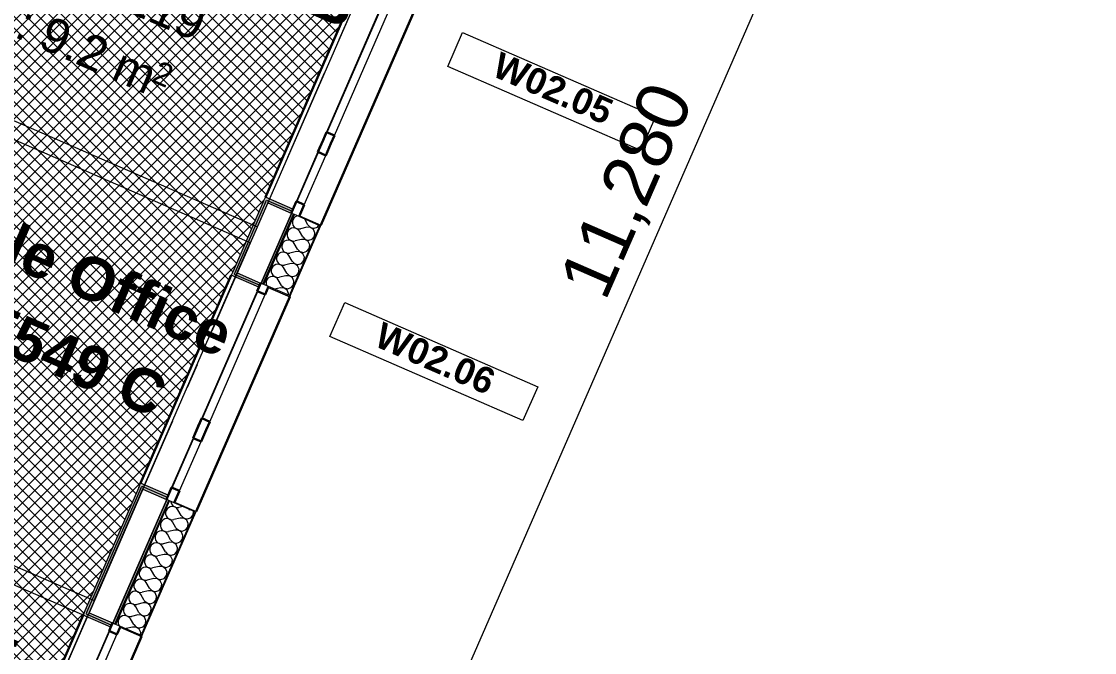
# Model space of a CAD drawing. Header units: millimetres. Extents: x -37281 to 954596, y -59787 to 956680.
# Drawn here: x 934583 to 940770, y -15288 to -11650 of the extents above; entities that cross this region are included whole.
import ezdxf
from ezdxf.enums import TextEntityAlignment as Align

# ---------------------------------------------------------------- set-up
doc = ezdxf.new("R2010")
doc.units = ezdxf.units.MM
doc.header["$MEASUREMENT"] = 0
doc.linetypes.add('Double Dashed', pattern=[1093.611073, 529.166651, -211.666656, 141.111112, -211.666656])
for name, color, linetype, lineweight, true_color in [('A-25-M_Wall_Int_Pen_No__102', 7, 'Continuous', 15, 0xcccccc), ('New_A-25-M_Wall_Ext_Pen_No__107', 7, 'Continuous', 15, 0xa6a6a6), ('New_A-25-M_Wall_Ext_Pen_No__147', 7, 'Continuous', 0, 0x606060), ('New_A-35-M_FFE-Zone_Pen_No__74', 7, 'Continuous', 20, 0x606060), ('New_A-95-M-SFS_Edge_Pen_No__252', 7, 'Continuous', 13, 0xe8e8e8), ('New_ArchiCAD Windows_Pen_No__23', 7, 'Continuous', 30, 0x2a2a2a), ('New_ArchiCAD Windows_Pen_No__43', 7, 'Continuous', 30, 0x444444)]:
    doc.layers.add(name, color=color, linetype=linetype, lineweight=lineweight, true_color=true_color)
for name, color, linetype in [('New_A-15-MG_Structural_Grid', 7, 'Continuous'), ('New_A-25-M_Wall_Ext', 7, 'Continuous'), ('New_A-35-M_FFE-Zone', 7, 'Continuous'), ('New_A-95-D_Dim_Grid.Dim', 7, 'Continuous'), ('New_ArchiCAD Windows', 7, 'Continuous')]:
    doc.layers.add(name, color=color, linetype=linetype)
for name, color, linetype, lineweight in [('New_A-15-MG_Structural_Grid_Pen_No__4', 7, 'Continuous', 20), ('New_A-25-M_Wall_Ext_Pen_No__1', 7, 'Continuous', 13), ('New_A-95-D_Dim_Grid.Dim_Pen_No__4', 7, 'Continuous', 20), ('New_A-95-P_Text_1_50_GA_Pen_No__1', 7, 'Continuous', 13), ('New_ArchiCAD Windows_Pen_No__1', 7, 'Continuous', 13), ('New_ArchiCAD Windows_Pen_No__83', 8, 'Continuous', 20), ('New_ArchiCAD Zone Stamps_Pen_No__9', 7, 'Continuous', 13)]:
    doc.layers.add(name, color=color, linetype=linetype, lineweight=lineweight)
doc.styles.add('GENERATED_STYLE_1', font='')
doc.styles.add('GENERATED_STYLE_2', font='')
doc.styles.add('GENERATED_STYLE_3', font='')
doc.styles.add('GENERATED_STYLE_4', font='')
doc.styles.get('GENERATED_STYLE_1').set_extended_font_data('Swis721 BT', bold=True)
doc.styles.get('GENERATED_STYLE_2').set_extended_font_data('Arial', bold=True)
doc.styles.get('GENERATED_STYLE_3').set_extended_font_data('Arial')
doc.styles.get('GENERATED_STYLE_4').set_extended_font_data('Swis721 BT')
doc.dimstyles.new('GENERATED_STYLE__4', dxfattribs={"dimtxt": 300, "dimasz": 95, "dimexe": 0.18, "dimexo": 0, "dimgap": 0.09, "dimtad": 1, "dimdec": 0, "dimzin": 0, "dimdsep": 46, "dimtxsty": 'GENERATED_STYLE_4', "dimblk": 'ARROWHEAD_2', "dimblk1": 'ARROWHEAD_2', "dimblk2": 'ARROWHEAD_2', "dimcen": 0.09, "dimclrd": 7, "dimclre": 7, "dimclrt": 7, "dimadec": 0, "dimazin": 0, "dimtfac": 1, "dimtdec": 4, "dimtmove": 0, "dimatfit": 3, "dimfxl": 1, "dimtolj": 1, "dimtzin": 0, "dimarcsym": 0})
pattern_1 = [(0, (864302.5, 0), (0, 173.2051), [0, -100]), (0, (864352.5, 86.6), (0, 173.2051), [0, -100])]

# ---------------------------------------------------------------- blocks, each defined once
blk = doc.blocks.new('Single Office_INB 2220_51_1', base_point=(934373.2, -13923.2))
at = {"layer": 'New_A-35-M_FFE-Zone_Pen_No__74', "linetype": 'Continuous'}
for p, q in [((932235.9, -11327.7), (931336.5, -13390.1)), ((935902.4, -12926.5), (932235.9, -11327.7)), ((935003.1, -14988.9), (935902.4, -12926.5)), ((931336.5, -13390.1), (935003.1, -14988.9))]:
    blk.add_line(p, q, dxfattribs=at)
at = {"layer": 'New_ArchiCAD Zone Stamps_Pen_No__9'}
for tag, height, style, p in [('ROOM_NAME', 250, 'GENERATED_STYLE_2', (933872, -12508.2)), ('zoneNameLine2', 250, 'GENERATED_STYLE_2', (933683.6, -12940.4)), ('ROOM_NUMBER', 200, 'GENERATED_STYLE_3', (933495.2, -13361.1)), ('measuredAreaCode', 200, 'GENERATED_STYLE_3', (933338.2, -13721.2)), ('ROOM_HOLES_PRM', 200, 'GENERATED_STYLE_3', (933645.6, -13855.2)), ('DUMMY_649', 200, 'GENERATED_STYLE_3', (933995.1, -14007.6)), ('DUMMY_650', 133.3, 'GENERATED_STYLE_3', (934274.4, -14114.2))]:
    blk.add_attdef(tag, text='', height=height, rotation=336.44041, dxfattribs=dict(at, style=style)).set_placement(p, align=Align.TOP_LEFT)
blk = doc.blocks.new('Single Office_INB 2221_54_1', base_point=(933484, -15962.4))
at = {"layer": 'New_A-35-M_FFE-Zone_Pen_No__74', "linetype": 'Continuous'}
for p, q in [((931295.8, -13483.6), (930396.4, -15546.1)), ((934962.3, -15082.4), (931295.8, -13483.6)), ((934063, -17144.9), (934962.3, -15082.4)), ((930396.4, -15546.1), (934063, -17144.9))]:
    blk.add_line(p, q, dxfattribs=at)
at = {"layer": 'New_ArchiCAD Zone Stamps_Pen_No__9'}
for tag, height, style, p in [('ROOM_NAME', 250, 'GENERATED_STYLE_2', (932982.9, -14547.4)), ('zoneNameLine2', 250, 'GENERATED_STYLE_2', (932794.4, -14979.6)), ('ROOM_NUMBER', 200, 'GENERATED_STYLE_3', (932606, -15400.3)), ('measuredAreaCode', 200, 'GENERATED_STYLE_3', (932449, -15760.4)), ('ROOM_HOLES_PRM', 200, 'GENERATED_STYLE_3', (932756.4, -15894.4)), ('DUMMY_649', 200, 'GENERATED_STYLE_3', (933105.9, -16046.8)), ('DUMMY_650', 133.3, 'GENERATED_STYLE_3', (933385.2, -16153.4))]:
    blk.add_attdef(tag, text='', height=height, rotation=336.44041, dxfattribs=dict(at, style=style)).set_placement(p, align=Align.TOP_LEFT)
blk = doc.blocks.new('PA to HOS_INB 2219_55_1', base_point=(935382.1, -11638.3))
at = {"layer": 'New_A-35-M_FFE-Zone_Pen_No__74', "linetype": 'Continuous'}
for p, q in [((934531.4, -9253.7), (934011, -10447.2)), ((937029, -10342.8), (934531.4, -9253.7)), ((932842.1, -9937.5), (932276.6, -11234.2)), ((934011, -10447.2), (932842.1, -9937.5)), ((935943.2, -12833), (937029, -10342.8)), ((932276.6, -11234.2), (935943.2, -12833))]:
    blk.add_line(p, q, dxfattribs=at)
at = {"layer": 'New_ArchiCAD Zone Stamps_Pen_No__9'}
for tag, height, style, p in [('ROOM_NAME', 250, 'GENERATED_STYLE_2', (934976.8, -10265.1)), ('zoneNameLine2', 250, 'GENERATED_STYLE_2', (934788.4, -10697.2)), ('ROOM_NUMBER', 200, 'GENERATED_STYLE_3', (934599.9, -11117.9)), ('measuredAreaCode', 200, 'GENERATED_STYLE_3', (934442.9, -11478)), ('DUMMY_649', 200, 'GENERATED_STYLE_3', (934750.3, -11612.1)), ('DUMMY_650', 200, 'GENERATED_STYLE_3', (935099.8, -11764.5)), ('DUMMY_651', 133.3, 'GENERATED_STYLE_3', (935379.1, -11871))]:
    blk.add_attdef(tag, text='', height=height, rotation=336.44041, dxfattribs=dict(at, style=style)).set_placement(p, align=Align.TOP_LEFT)
blk = doc.blocks.new('*X741', base_point=(864302.5, 0))
at = {"layer": 'New_A-25-M_Wall_Ext_Pen_No__107', "linetype": 'Continuous'}
for p, q in [((935417.3, -14468.9), (935414.5, -14479)), ((935422.8, -14460), (935417.3, -14468.9)), ((935430.5, -14452.8), (935422.8, -14460)), ((935439.9, -14448.1), (935430.5, -14452.8)), ((935450.2, -14446.1), (935439.9, -14448.1)), ((935444.9, -14416.5), (935445, -14419.7)), ((935445, -14419.7), (935447.9, -14429.8)), ((935447.9, -14429.8), (935453.4, -14438.7)), ((935460.7, -14447), (935450.2, -14446.1)), ((935453.4, -14438.7), (935461.2, -14445.8)), ((935470.5, -14450.7), (935460.7, -14447)), ((935461.2, -14445.8), (935470.6, -14450.5)), ((935478.9, -14457), (935470.5, -14450.7)), ((935470.6, -14450.5), (935481, -14452.4)), ((935485.3, -14465.3), (935478.9, -14457)), ((935481, -14452.4), (935491.4, -14451.4)), ((935504.1, -14498.5), (935485.3, -14465.3)), ((935513.2, -14446.2), (935491.4, -14451.4)), ((935572.2, -14494.9), (935575, -14474.3)), ((935575, -14474.3), (935574.4, -14472.9)), ((935386.8, -14538.8), (935384, -14548.9)), ((935392.3, -14529.8), (935386.8, -14538.8)), ((935400.1, -14522.7), (935392.3, -14529.8)), ((935409.4, -14517.9), (935400.1, -14522.7)), ((935419.8, -14515.9), (935409.4, -14517.9)), ((935414.5, -14479), (935414.5, -14489.6)), ((935414.5, -14489.6), (935417.4, -14499.7)), ((935417.4, -14499.7), (935423, -14508.6)), ((935430.2, -14516.8), (935419.8, -14515.9)), ((935423, -14508.6), (935430.8, -14515.6)), ((935440.1, -14520.6), (935430.2, -14516.8)), ((935430.8, -14515.6), (935440.2, -14520.3)), ((935448.5, -14526.8), (935440.1, -14520.6)), ((935440.2, -14520.3), (935450.5, -14522.2)), ((935454.9, -14535.2), (935448.5, -14526.8)), ((935450.5, -14522.2), (935461, -14521.2)), ((935473.7, -14568.3), (935454.9, -14535.2)), ((935498.1, -14512.4), (935461, -14521.2)), ((935518.9, -14513.4), (935498.1, -14512.4)), ((935504.1, -14498.5), (935519, -14513.1)), ((935536.1, -14525.1), (935518.9, -14513.4)), ((935519, -14513.1), (935539.3, -14517.7)), ((935544.5, -14544.1), (935536.1, -14525.1)), ((935539.3, -14517.7), (935559, -14511)), ((935559, -14511), (935572.2, -14494.9)), ((935361.9, -14599.6), (935356.4, -14608.6)), ((935369.6, -14592.5), (935361.9, -14599.6)), ((935379, -14587.8), (935369.6, -14592.5)), ((935389.3, -14585.8), (935379, -14587.8)), ((935384, -14548.9), (935384.1, -14559.4)), ((935384.1, -14559.4), (935387, -14569.5)), ((935387, -14569.5), (935392.5, -14578.4)), ((935399.8, -14586.7), (935389.3, -14585.8)), ((935392.5, -14578.4), (935400.3, -14585.5)), ((935409.6, -14590.4), (935399.8, -14586.7)), ((935400.3, -14585.5), (935409.7, -14590.1)), ((935418, -14596.7), (935409.6, -14590.4)), ((935409.7, -14590.1), (935420.1, -14592)), ((935424.4, -14605), (935418, -14596.7)), ((935420.1, -14592), (935430.5, -14591.1)), ((935467.6, -14582.3), (935430.5, -14591.1)), ((935488.4, -14583.2), (935467.6, -14582.3)), ((935473.7, -14568.3), (935488.5, -14582.9)), ((935505.6, -14594.9), (935488.4, -14583.2)), ((935488.5, -14582.9), (935508.8, -14587.6)), ((935514.1, -14614), (935505.6, -14594.9)), ((935508.8, -14587.6), (935528.5, -14580.8)), ((935528.5, -14580.8), (935541.7, -14564.7)), ((935541.7, -14564.7), (935544.5, -14544.1)), ((935339.2, -14662.4), (935331.4, -14669.5)), ((935348.5, -14657.6), (935339.2, -14662.4)), ((935358.9, -14655.6), (935348.5, -14657.6)), ((935356.4, -14608.6), (935353.6, -14618.7)), ((935353.6, -14618.7), (935353.6, -14629.2)), ((935353.6, -14629.2), (935356.5, -14639.3)), ((935356.5, -14639.3), (935362.1, -14648.2)), ((935369.3, -14656.5), (935358.9, -14655.6)), ((935362.1, -14648.2), (935369.9, -14655.3)), ((935379.2, -14660.3), (935369.3, -14656.5)), ((935369.9, -14655.3), (935379.3, -14660)), ((935387.6, -14666.5), (935379.2, -14660.3)), ((935379.3, -14660), (935389.6, -14661.9)), ((935389.6, -14661.9), (935400.1, -14660.9)), ((935437.2, -14652.1), (935400.1, -14660.9)), ((935443.2, -14638.2), (935424.4, -14605)), ((935458, -14653.1), (935437.2, -14652.1)), ((935443.2, -14638.2), (935458.1, -14652.8)), ((935475.2, -14664.8), (935458, -14653.1)), ((935458.1, -14652.8), (935478.4, -14657.4)), ((935478.4, -14657.4), (935498.1, -14650.7)), ((935498.1, -14650.7), (935511.3, -14634.6)), ((935511.3, -14634.6), (935514.1, -14614)), ((935325.9, -14678.4), (935323.1, -14688.6)), ((935323.1, -14688.6), (935323.1, -14699.1)), ((935323.1, -14699.1), (935326.1, -14709.2)), ((935331.4, -14669.5), (935325.9, -14678.4)), ((935326.1, -14709.2), (935331.6, -14718.1)), ((935331.6, -14718.1), (935339.4, -14725.1)), ((935406.7, -14722), (935369.6, -14730.7)), ((935394, -14674.9), (935387.6, -14666.5)), ((935412.8, -14708), (935394, -14674.9)), ((935427.5, -14722.9), (935406.7, -14722)), ((935412.8, -14708), (935427.6, -14722.6)), ((935444.7, -14734.6), (935427.5, -14722.9)), ((935427.6, -14722.6), (935447.9, -14727.2)), ((935447.9, -14727.2), (935467.6, -14720.5)), ((935467.6, -14720.5), (935480.8, -14704.4)), ((935483.6, -14683.8), (935475.2, -14664.8)), ((935480.8, -14704.4), (935483.6, -14683.8)), ((935295.5, -14748.3), (935292.6, -14758.4)), ((935292.6, -14758.4), (935292.7, -14768.9)), ((935292.7, -14768.9), (935295.6, -14779)), ((935301, -14739.3), (935295.5, -14748.3)), ((935295.6, -14779), (935301.2, -14787.9)), ((935308.7, -14732.2), (935301, -14739.3)), ((935318.1, -14727.5), (935308.7, -14732.2)), ((935328.4, -14725.5), (935318.1, -14727.5)), ((935338.9, -14726.4), (935328.4, -14725.5)), ((935348.7, -14730.1), (935338.9, -14726.4)), ((935339.4, -14725.1), (935348.8, -14729.8)), ((935357.1, -14736.4), (935348.7, -14730.1)), ((935348.8, -14729.8), (935359.2, -14731.7)), ((935363.5, -14744.7), (935357.1, -14736.4)), ((935359.2, -14731.7), (935369.6, -14730.7)), ((935382.3, -14777.8), (935363.5, -14744.7)), ((935382.3, -14777.8), (935397.2, -14792.4)), ((935437.2, -14790.3), (935450.4, -14774.3)), ((935453.2, -14753.6), (935444.7, -14734.6)), ((935450.4, -14774.3), (935453.2, -14753.6)), ((935265, -14818.1), (935262.2, -14828.2)), ((935262.2, -14828.2), (935262.2, -14838.7)), ((935262.2, -14838.7), (935265.2, -14848.8)), ((935270.5, -14809.2), (935265, -14818.1)), ((935265.2, -14848.8), (935270.7, -14857.8)), ((935278.2, -14802), (935270.5, -14809.2)), ((935287.6, -14797.3), (935278.2, -14802)), ((935297.9, -14795.3), (935287.6, -14797.3)), ((935308.4, -14796.2), (935297.9, -14795.3)), ((935301.2, -14787.9), (935309, -14795)), ((935318.2, -14799.9), (935308.4, -14796.2)), ((935309, -14795), (935318.4, -14799.7)), ((935326.7, -14806.2), (935318.2, -14799.9)), ((935318.4, -14799.7), (935328.7, -14801.6)), ((935333.1, -14814.5), (935326.7, -14806.2)), ((935328.7, -14801.6), (935339.2, -14800.6)), ((935351.9, -14847.7), (935333.1, -14814.5)), ((935376.2, -14791.8), (935339.2, -14800.6)), ((935351.9, -14847.7), (935366.7, -14862.3)), ((935397, -14792.7), (935376.2, -14791.8)), ((935414.2, -14804.5), (935397, -14792.7)), ((935397.2, -14792.4), (935417.5, -14797.1)), ((935406.7, -14860.2), (935419.9, -14844.1)), ((935422.7, -14823.5), (935414.2, -14804.5)), ((935417.5, -14797.1), (935437.2, -14790.3)), ((935419.9, -14844.1), (935422.7, -14823.5)), ((935234.6, -14888), (935231.7, -14898.1)), ((935231.7, -14898.1), (935231.8, -14908.6)), ((935231.8, -14908.6), (935234.7, -14918.7)), ((935240.1, -14879), (935234.6, -14888)), ((935247.8, -14871.9), (935240.1, -14879)), ((935257.2, -14867.1), (935247.8, -14871.9)), ((935267.5, -14865.1), (935257.2, -14867.1)), ((935278, -14866), (935267.5, -14865.1)), ((935270.7, -14857.8), (935278.5, -14864.8)), ((935287.8, -14869.8), (935278, -14866)), ((935278.5, -14864.8), (935287.9, -14869.5)), ((935296.2, -14876), (935287.8, -14869.8)), ((935287.9, -14869.5), (935298.3, -14871.4)), ((935302.6, -14884.4), (935296.2, -14876)), ((935298.3, -14871.4), (935308.7, -14870.4)), ((935321.4, -14917.5), (935302.6, -14884.4)), ((935345.8, -14861.6), (935308.7, -14870.4)), ((935366.6, -14862.6), (935345.8, -14861.6)), ((935383.8, -14874.3), (935366.6, -14862.6)), ((935366.7, -14862.3), (935387, -14866.9)), ((935392.3, -14893.3), (935383.8, -14874.3)), ((935387, -14866.9), (935406.7, -14860.2)), ((935389.5, -14913.9), (935392.3, -14893.3)), ((935204.1, -14957.8), (935201.3, -14967.9)), ((935201.3, -14967.9), (935201.3, -14978.4)), ((935209.6, -14948.8), (935204.1, -14957.8)), ((935217.3, -14941.7), (935209.6, -14948.8)), ((935226.7, -14937), (935217.3, -14941.7)), ((935237, -14935), (935226.7, -14937)), ((935234.7, -14918.7), (935240.3, -14927.6)), ((935247.5, -14935.9), (935237, -14935)), ((935240.3, -14927.6), (935248, -14934.7)), ((935257.3, -14939.6), (935247.5, -14935.9)), ((935248, -14934.7), (935257.5, -14939.3)), ((935265.8, -14945.9), (935257.3, -14939.6)), ((935257.5, -14939.3), (935267.8, -14941.2)), ((935272.2, -14954.2), (935265.8, -14945.9)), ((935267.8, -14941.2), (935278.3, -14940.3)), ((935291, -14987.4), (935272.2, -14954.2)), ((935315.3, -14931.5), (935278.3, -14940.3)), ((935336.1, -14932.4), (935315.3, -14931.5)), ((935321.4, -14917.5), (935336.3, -14932.1)), ((935353.3, -14944.1), (935336.1, -14932.4)), ((935336.3, -14932.1), (935356.6, -14936.8)), ((935361.8, -14963.2), (935353.3, -14944.1)), ((935356.6, -14936.8), (935376.3, -14930)), ((935359, -14983.8), (935361.8, -14963.2)), ((935376.3, -14930), (935389.5, -14913.9)), ((935173.7, -15027.6), (935170.8, -15037.8)), ((935179.2, -15018.7), (935173.7, -15027.6)), ((935186.9, -15011.6), (935179.2, -15018.7)), ((935196.3, -15006.8), (935186.9, -15011.6)), ((935206.6, -15004.8), (935196.3, -15006.8)), ((935201.3, -14978.4), (935204.2, -14988.5)), ((935204.2, -14988.5), (935209.8, -14997.4)), ((935217.1, -15005.7), (935206.6, -15004.8)), ((935209.8, -14997.4), (935217.6, -15004.5)), ((935226.9, -15009.5), (935217.1, -15005.7)), ((935217.6, -15004.5), (935227, -15009.2)), ((935235.3, -15015.7), (935226.9, -15009.5)), ((935227, -15009.2), (935237.3, -15011.1)), ((935241.7, -15024.1), (935235.3, -15015.7)), ((935237.3, -15011.1), (935247.8, -15010.1)), ((935260.5, -15057.2), (935241.7, -15024.1)), ((935284.9, -15001.3), (935247.8, -15010.1)), ((935305.7, -15002.3), (935284.9, -15001.3)), ((935291, -14987.4), (935305.8, -15002)), ((935322.9, -15014), (935305.7, -15002.3)), ((935305.8, -15002), (935326.1, -15006.6)), ((935331.4, -15033), (935322.9, -15014)), ((935326.1, -15006.6), (935345.8, -14999.9)), ((935328.6, -15053.6), (935331.4, -15033)), ((935345.8, -14999.9), (935359, -14983.8)), ((935148.7, -15088.5), (935143.2, -15097.5)), ((935156.4, -15081.4), (935148.7, -15088.5)), ((935165.8, -15076.7), (935156.4, -15081.4)), ((935176.1, -15074.7), (935165.8, -15076.7)), ((935170.8, -15037.8), (935170.9, -15048.3)), ((935170.9, -15048.3), (935173.8, -15058.4)), ((935173.8, -15058.4), (935179.4, -15067.3)), ((935186.6, -15075.6), (935176.1, -15074.7)), ((935179.4, -15067.3), (935187.1, -15074.3)), ((935196.4, -15079.3), (935186.6, -15075.6)), ((935187.1, -15074.3), (935196.6, -15079)), ((935204.9, -15085.6), (935196.4, -15079.3)), ((935196.6, -15079), (935206.9, -15080.9)), ((935211.3, -15093.9), (935204.9, -15085.6)), ((935206.9, -15080.9), (935217.4, -15079.9)), ((935230.1, -15127), (935211.3, -15093.9)), ((935254.4, -15071.2), (935217.4, -15079.9)), ((935275.2, -15072.1), (935254.4, -15071.2)), ((935260.5, -15057.2), (935275.4, -15071.8)), ((935292.4, -15083.8), (935275.2, -15072.1)), ((935275.4, -15071.8), (935295.7, -15076.4)), ((935300.9, -15102.8), (935292.4, -15083.8)), ((935295.7, -15076.4), (935315.4, -15069.7)), ((935315.4, -15069.7), (935328.6, -15053.6)), ((935143.2, -15097.5), (935140.4, -15107.6)), ((935140.4, -15107.6), (935140.4, -15118.1)), ((935140.4, -15118.1), (935143.3, -15128.2)), ((935143.3, -15128.2), (935147.6, -15135)), ((935182.4, -15150.2), (935186.9, -15149.8)), ((935224, -15141), (935186.9, -15149.8)), ((935244.8, -15141.9), (935224, -15141)), ((935230.1, -15127), (935244.9, -15141.6)), ((935262, -15153.7), (935244.8, -15141.9)), ((935244.9, -15141.6), (935265.2, -15146.3)), ((935270.5, -15172.7), (935262, -15153.7)), ((935265.2, -15146.3), (935284.9, -15139.5)), ((935284.9, -15139.5), (935298.1, -15123.5)), ((935298.1, -15123.5), (935300.9, -15102.8)), ((935268.4, -15187.7), (935270.5, -15172.7))]:
    blk.add_line(p, q, dxfattribs=at)
blk = doc.blocks.new('*X742', base_point=(864302.5, 0))
at = {"layer": 'New_A-25-M_Wall_Ext_Pen_No__107', "linetype": 'Continuous'}
for p, q in [((936148.2, -12792.8), (936145.3, -12802.9)), ((936145.3, -12802.9), (936145.4, -12813.4)), ((936153.7, -12783.8), (936148.2, -12792.8)), ((936161.4, -12776.7), (936153.7, -12783.8)), ((936170.8, -12771.9), (936161.4, -12776.7)), ((936175, -12771.1), (936170.8, -12771.9)), ((936216.2, -12789.2), (936216.1, -12789.1)), ((936235, -12822.3), (936216.2, -12789.2)), ((936117.7, -12862.6), (936114.9, -12872.7)), ((936123.2, -12853.6), (936117.7, -12862.6)), ((936130.9, -12846.5), (936123.2, -12853.6)), ((936140.3, -12841.8), (936130.9, -12846.5)), ((936150.6, -12839.8), (936140.3, -12841.8)), ((936145.4, -12813.4), (936148.3, -12823.5)), ((936148.3, -12823.5), (936153.9, -12832.4)), ((936161.1, -12840.7), (936150.6, -12839.8)), ((936153.9, -12832.4), (936161.7, -12839.5)), ((936170.9, -12844.4), (936161.1, -12840.7)), ((936161.7, -12839.5), (936171.1, -12844.1)), ((936179.4, -12850.7), (936170.9, -12844.4)), ((936171.1, -12844.1), (936181.4, -12846.1)), ((936185.8, -12859), (936179.4, -12850.7)), ((936181.4, -12846.1), (936191.9, -12845.1)), ((936204.6, -12892.2), (936185.8, -12859)), ((936228.9, -12836.3), (936191.9, -12845.1)), ((936249.7, -12837.2), (936228.9, -12836.3)), ((936235, -12822.3), (936249.9, -12836.9)), ((936266.9, -12848.9), (936249.7, -12837.2)), ((936249.9, -12836.9), (936270.2, -12841.6)), ((936275.4, -12868), (936266.9, -12848.9)), ((936270.2, -12841.6), (936289.9, -12834.8)), ((936272.6, -12888.6), (936275.4, -12868)), ((936289.9, -12834.8), (936298.1, -12824.8)), ((936092.8, -12923.5), (936087.3, -12932.4)), ((936100.5, -12916.4), (936092.8, -12923.5)), ((936109.9, -12911.6), (936100.5, -12916.4)), ((936120.2, -12909.6), (936109.9, -12911.6)), ((936114.9, -12872.7), (936114.9, -12883.2)), ((936114.9, -12883.2), (936117.8, -12893.3)), ((936117.8, -12893.3), (936123.4, -12902.3)), ((936130.7, -12910.5), (936120.2, -12909.6)), ((936123.4, -12902.3), (936131.2, -12909.3)), ((936140.5, -12914.3), (936130.7, -12910.5)), ((936131.2, -12909.3), (936140.6, -12914)), ((936148.9, -12920.5), (936140.5, -12914.3)), ((936140.6, -12914), (936151, -12915.9)), ((936155.3, -12928.9), (936148.9, -12920.5)), ((936151, -12915.9), (936161.4, -12914.9)), ((936174.1, -12962), (936155.3, -12928.9)), ((936198.5, -12906.1), (936161.4, -12914.9)), ((936219.3, -12907.1), (936198.5, -12906.1)), ((936204.6, -12892.2), (936219.4, -12906.8)), ((936236.5, -12918.8), (936219.3, -12907.1)), ((936219.4, -12906.8), (936239.7, -12911.4)), ((936245, -12937.8), (936236.5, -12918.8)), ((936239.7, -12911.4), (936259.4, -12904.7)), ((936259.4, -12904.7), (936272.6, -12888.6)), ((936070, -12986.2), (936062.3, -12993.3)), ((936079.4, -12981.5), (936070, -12986.2)), ((936089.7, -12979.5), (936079.4, -12981.5)), ((936087.3, -12932.4), (936084.4, -12942.6)), ((936084.4, -12942.6), (936084.5, -12953.1)), ((936084.5, -12953.1), (936087.4, -12963.2)), ((936087.4, -12963.2), (936093, -12972.1)), ((936100.2, -12980.4), (936089.7, -12979.5)), ((936093, -12972.1), (936100.7, -12979.2)), ((936110, -12984.1), (936100.2, -12980.4)), ((936100.7, -12979.2), (936110.2, -12983.8)), ((936118.5, -12990.4), (936110, -12984.1)), ((936110.2, -12983.8), (936120.5, -12985.7)), ((936124.9, -12998.7), (936118.5, -12990.4)), ((936120.5, -12985.7), (936131, -12984.7)), ((936168, -12976), (936131, -12984.7)), ((936188.8, -12976.9), (936168, -12976)), ((936174.1, -12962), (936189, -12976.6)), ((936206, -12988.6), (936188.8, -12976.9)), ((936189, -12976.6), (936209.3, -12981.3)), ((936214.5, -13007.6), (936206, -12988.6)), ((936209.3, -12981.3), (936229, -12974.5)), ((936229, -12974.5), (936242.2, -12958.4)), ((936242.2, -12958.4), (936245, -12937.8)), ((936049, -13051.3), (936039.6, -13056)), ((936059.3, -13049.3), (936049, -13051.3)), ((936056.8, -13002.3), (936054, -13012.4)), ((936054, -13012.4), (936054, -13022.9)), ((936054, -13022.9), (936056.9, -13033)), ((936062.3, -12993.3), (936056.8, -13002.3)), ((936056.9, -13033), (936062.5, -13041.9)), ((936069.8, -13050.2), (936059.3, -13049.3)), ((936062.5, -13041.9), (936070.3, -13049)), ((936079.6, -13053.9), (936069.8, -13050.2)), ((936070.3, -13049), (936079.7, -13053.7)), ((936088, -13060.2), (936079.6, -13053.9)), ((936079.7, -13053.7), (936090, -13055.6)), ((936090, -13055.6), (936100.5, -13054.6)), ((936137.6, -13045.8), (936100.5, -13054.6)), ((936143.7, -13031.8), (936124.9, -12998.7)), ((936158.4, -13046.7), (936137.6, -13045.8)), ((936143.7, -13031.8), (936158.5, -13046.5)), ((936175.6, -13058.5), (936158.4, -13046.7)), ((936158.5, -13046.5), (936178.8, -13051.1)), ((936178.8, -13051.1), (936198.5, -13044.4)), ((936198.5, -13044.4), (936211.7, -13028.3)), ((936211.7, -13028.3), (936214.5, -13007.6)), ((936026.4, -13072.1), (936023.5, -13082.2)), ((936023.5, -13082.2), (936023.6, -13092.8)), ((936023.6, -13092.8), (936026.5, -13102.9)), ((936031.9, -13063.2), (936026.4, -13072.1)), ((936026.5, -13102.9), (936032, -13111.8)), ((936039.6, -13056), (936031.9, -13063.2)), ((936032, -13111.8), (936039.8, -13118.8)), ((936107.1, -13115.7), (936070.1, -13124.4)), ((936094.4, -13068.6), (936088, -13060.2)), ((936113.2, -13101.7), (936094.4, -13068.6)), ((936127.9, -13116.6), (936107.1, -13115.7)), ((936113.2, -13101.7), (936128.1, -13116.3)), ((936128.1, -13116.3), (936148.3, -13120.9)), ((936148.3, -13120.9), (936168.1, -13114.2)), ((936168.1, -13114.2), (936181.3, -13098.1)), ((936184.1, -13077.5), (936175.6, -13058.5)), ((936181.3, -13098.1), (936184.1, -13077.5)), ((935995.9, -13142), (935993.1, -13152.1)), ((935993.1, -13152.1), (935993.1, -13162.6)), ((935993.1, -13162.6), (935996, -13172.7)), ((936001.4, -13133), (935995.9, -13142)), ((935996, -13172.7), (935996.4, -13173.3)), ((936009.1, -13125.9), (936001.4, -13133)), ((936018.5, -13121.1), (936009.1, -13125.9)), ((936028.8, -13119.2), (936018.5, -13121.1)), ((936039.3, -13120.1), (936028.8, -13119.2)), ((936049.1, -13123.8), (936039.3, -13120.1)), ((936039.8, -13118.8), (936049.3, -13123.5)), ((936057.6, -13130.1), (936049.1, -13123.8)), ((936049.3, -13123.5), (936059.6, -13125.4)), ((936064, -13138.4), (936057.6, -13130.1)), ((936059.6, -13125.4), (936070.1, -13124.4)), ((936082.8, -13171.5), (936064, -13138.4)), ((936082.8, -13171.5), (936097.6, -13186.1)), ((936145.1, -13128.3), (936127.9, -13116.6)), ((936137.6, -13184), (936150.8, -13168)), ((936153.6, -13147.3), (936145.1, -13128.3)), ((936150.8, -13168), (936153.6, -13147.3)), ((936076.7, -13185.5), (936042.8, -13193.5)), ((936097.5, -13186.4), (936076.7, -13185.5)), ((936114.7, -13198.1), (936097.5, -13186.4)), ((936097.6, -13186.1), (936117.9, -13190.8)), ((936123.2, -13217.2), (936114.7, -13198.1)), ((936117.9, -13190.8), (936137.6, -13184)), ((936121.7, -13227.9), (936123.2, -13217.2))]:
    blk.add_line(p, q, dxfattribs=at)
blk = doc.blocks.new('Double Window 19_2')
at = {"layer": 'New_ArchiCAD Windows_Pen_No__1', "linetype": 'Continuous'}
for p, q in [((-680, 0), (-680, -29.5)), ((680, 0), (680, -29.5)), ((-680, -29.5), (-680, -35.5)), ((-680, -35.5), (-680, -47.5)), ((-680, -47.5), (-680, -50)), ((680, -29.5), (680, -35.5)), ((680, -35.5), (680, -47.5)), ((680, -47.5), (680, -50))]:
    blk.add_line(p, q, dxfattribs=at)
at = {"layer": 'New_ArchiCAD Windows_Pen_No__23', "linetype": 'Continuous'}
for p, q in [((-675.5, 135), (675.5, 135)), ((-654, -223.5), (654, -223.5))]:
    blk.add_line(p, q, dxfattribs=at)
at = {"layer": 'New_ArchiCAD Windows_Pen_No__43', "linetype": 'Continuous'}
for p, q in [((-680, 0), (-605, 0)), ((-605, 0), (-605, -50)), ((-295, -50), (-295, 0)), ((-295, 0), (-220, 0)), ((-220, 0), (-170, 0)), ((-170, 0), (-170, -50)), ((630, -50), (630, 0)), ((630, 0), (680, 0)), ((-605, -50), (-680, -50)), ((-220, -50), (-295, -50)), ((-170, -50), (-220, -50)), ((680, -50), (630, -50))]:
    blk.add_line(p, q, dxfattribs=at)
at = {"layer": 'New_ArchiCAD Windows_Pen_No__83', "linetype": 'Continuous'}
for p, q in [((-605, 0), (-295, 0)), ((-170, 0), (630, 0)), ((-295, -50), (-605, -50)), ((630, -50), (-170, -50))]:
    blk.add_line(p, q, dxfattribs=at)
blk = doc.blocks.new('Wall_228_1', base_point=(931739.7, -23304.8))
at = {"layer": 'New_A-25-M_Wall_Ext', "linetype": 'Continuous', "lineweight": 0, "true_color": 0x000000}
h = blk.add_hatch(dxfattribs=at)
h.set_pattern_fill('Plaster_0001', color=178, style=0, pattern_type=2)
h.set_pattern_definition(pattern_1)
h.paths.add_polyline_path([(936309.5, -12824.9), (936185.7, -12770.9), (936183.9, -12775), (936303.6, -12827.2), (936307.7, -12829)])
h = blk.add_hatch(dxfattribs=at)
h.set_pattern_fill('Plaster_0001', color=178, style=0, pattern_type=2)
h.set_pattern_definition(pattern_1)
h.paths.add_polyline_path([(936127.7, -13230.5), (936131.8, -13232.3), (936307.7, -12829), (936303.6, -12827.2)])
h = blk.add_hatch(dxfattribs=at)
h.set_pattern_fill('Plaster_0001', color=178, style=0, pattern_type=2)
h.set_pattern_definition(pattern_1)
h.paths.add_polyline_path([(936131.8, -13232.3), (936127.7, -13230.5), (936008.1, -13178.4), (936006.3, -13182.5), (936130, -13236.4)])
h = blk.add_hatch(dxfattribs=at)
h.set_pattern_fill('Plaster_0001', color=178, style=0, pattern_type=2)
h.set_pattern_definition(pattern_1)
h.paths.add_polyline_path([(935273.3, -15189.8), (935277.5, -15191.6), (935588.2, -14479), (935584.1, -14477.2)])
h = blk.add_hatch(dxfattribs=at)
h.set_pattern_fill('Plaster_0001', color=178, style=0, pattern_type=2)
h.set_pattern_definition(pattern_1)
h.paths.add_polyline_path([(935590, -14474.8), (935466.3, -14420.9), (935464.5, -14425), (935584.1, -14477.2), (935588.2, -14479)])
h = blk.add_hatch(dxfattribs=at)
h.set_pattern_fill('Plaster_0001', color=178, style=0, pattern_type=2)
h.set_pattern_definition(pattern_1)
h.paths.add_polyline_path([(935277.5, -15191.6), (935273.3, -15189.8), (935153.7, -15137.7), (935151.9, -15141.8), (935275.7, -15195.8)])
at = {"layer": 'New_A-25-M_Wall_Ext_Pen_No__107', "linetype": 'Continuous'}
for points in [[(935979.1, -12685.7), (935991, -12690.9), (935996.2, -12679), (936143.3, -12743.1), (936148.5, -12731.2), (935989.5, -12661.9)], [(935991, -12690.9), (936002.9, -12696.1), (936138.1, -12755), (936143.3, -12743.1), (935996.2, -12679)], [(935803.2, -13089), (935815.1, -13094.2), (935991, -12690.9), (935979.1, -12685.7)], [(935991, -12690.9), (935815.1, -13094.2), (935827, -13099.4), (936002.9, -12696.1)], [(935792.8, -13112.9), (935951.8, -13182.2), (935957, -13170.3), (935809.9, -13106.1), (935815.1, -13094.2), (935803.2, -13089)], [(935809.9, -13106.1), (935957, -13170.3), (935962.2, -13158.4), (935827, -13099.4), (935815.1, -13094.2)], [(934948.8, -15048.3), (934960.8, -15053.5), (935271.5, -14340.9), (935259.6, -14335.7)], [(935271.5, -14340.9), (934960.8, -15053.5), (934972.7, -15058.7), (935283.4, -14346.1)], [(935259.6, -14335.7), (935271.5, -14340.9), (935276.7, -14328.9), (935423.8, -14393.1), (935429, -14381.2), (935270, -14311.8)], [(935271.5, -14340.9), (935283.4, -14346.1), (935418.6, -14405), (935423.8, -14393.1), (935276.7, -14328.9)], [(934938.4, -15072.2), (935097.5, -15141.5), (935102.7, -15129.6), (934955.6, -15065.5), (934960.8, -15053.5), (934948.8, -15048.3)], [(934955.6, -15065.5), (935102.7, -15129.6), (935107.9, -15117.7), (934972.7, -15058.7), (934960.8, -15053.5)]]:
    blk.add_hatch(color=256, dxfattribs=at).paths.add_polyline_path(points)
at = {"layer": 'New_A-25-M_Wall_Ext_Pen_No__147', "linetype": 'Continuous'}
for points in [[(936140.4, -12756), (935964.5, -13159.4), (935975.5, -13164.2), (936151.4, -12760.8)], [(935420.9, -14406), (935110.2, -15118.7), (935121.2, -15123.5), (935431.9, -14410.8)]]:
    blk.add_hatch(color=256, dxfattribs=at).paths.add_polyline_path(points)
at = {"layer": 'New_A-25-M_Wall_Ext_Pen_No__1', "linetype": 'Continuous'}
for p, q in [((935979.1, -12685.7), (935989.5, -12661.9)), ((936148.5, -12731.2), (935989.5, -12661.9)), ((935991, -12690.9), (935996.2, -12679)), ((935996.2, -12679), (936143.3, -12743.1)), ((935991, -12690.9), (935815.1, -13094.2)), ((936002.9, -12696.1), (935827, -13099.4)), ((936002.9, -12696.1), (936138.1, -12755)), ((936138.1, -12755), (936143.3, -12743.1)), ((936143.3, -12743.1), (936148.5, -12731.2)), ((935964.5, -13159.4), (936140.4, -12756)), ((935975.5, -13164.2), (936151.4, -12760.8)), ((935981, -13166.6), (936156.9, -12763.2)), ((936140.4, -12756), (936138.1, -12755)), ((936151.4, -12760.8), (936140.4, -12756)), ((936156.9, -12763.2), (936151.4, -12760.8)), ((936183.9, -12775), (936156.9, -12763.2)), ((936183.9, -12775), (936185.7, -12770.9)), ((936303.6, -12827.2), (936183.9, -12775)), ((936185.7, -12770.9), (936309.5, -12824.9)), ((936127.7, -13230.5), (936303.6, -12827.2)), ((936307.7, -12829), (936309.5, -12824.9)), ((935803.2, -13089), (935792.8, -13112.9)), ((935951.8, -13182.2), (935792.8, -13112.9)), ((935815.1, -13094.2), (935809.9, -13106.1)), ((935809.9, -13106.1), (935957, -13170.3)), ((935827, -13099.4), (935962.2, -13158.4)), ((935957, -13170.3), (935951.8, -13182.2)), ((935962.2, -13158.4), (935957, -13170.3)), ((935964.5, -13159.4), (935962.2, -13158.4)), ((935975.5, -13164.2), (935964.5, -13159.4)), ((935981, -13166.6), (935975.5, -13164.2)), ((936008.1, -13178.4), (935981, -13166.6)), ((936008.1, -13178.4), (936006.3, -13182.5)), ((936127.7, -13230.5), (936008.1, -13178.4)), ((936006.3, -13182.5), (936130, -13236.4)), ((936131.8, -13232.3), (936130, -13236.4)), ((935271.5, -14340.9), (934960.8, -15053.5)), ((935283.4, -14346.1), (934972.7, -15058.7)), ((935259.6, -14335.7), (935270, -14311.8)), ((935429, -14381.2), (935270, -14311.8)), ((935271.5, -14340.9), (935276.7, -14328.9)), ((935276.7, -14328.9), (935423.8, -14393.1)), ((935283.4, -14346.1), (935418.6, -14405)), ((935110.2, -15118.7), (935420.9, -14406)), ((935121.2, -15123.5), (935431.9, -14410.8)), ((935126.7, -15125.9), (935437.4, -14413.2)), ((935418.6, -14405), (935423.8, -14393.1)), ((935420.9, -14406), (935418.6, -14405)), ((935431.9, -14410.8), (935420.9, -14406)), ((935423.8, -14393.1), (935429, -14381.2)), ((935437.4, -14413.2), (935431.9, -14410.8)), ((935464.5, -14425), (935437.4, -14413.2)), ((935273.3, -15189.8), (935584.1, -14477.2)), ((935464.5, -14425), (935466.3, -14420.9)), ((935584.1, -14477.2), (935464.5, -14425)), ((935466.3, -14420.9), (935590, -14474.8)), ((935588.2, -14479), (935590, -14474.8)), ((934948.8, -15048.3), (934938.4, -15072.2)), ((935097.5, -15141.5), (934938.4, -15072.2)), ((934960.8, -15053.5), (934955.6, -15065.5)), ((934955.6, -15065.5), (935102.7, -15129.6)), ((934972.7, -15058.7), (935107.9, -15117.7)), ((935102.7, -15129.6), (935097.5, -15141.5)), ((935107.9, -15117.7), (935102.7, -15129.6)), ((935110.2, -15118.7), (935107.9, -15117.7)), ((935121.2, -15123.5), (935110.2, -15118.7)), ((935126.7, -15125.9), (935121.2, -15123.5)), ((935153.7, -15137.7), (935126.7, -15125.9)), ((935153.7, -15137.7), (935151.9, -15141.8)), ((935151.9, -15141.8), (935275.7, -15195.8)), ((935273.3, -15189.8), (935153.7, -15137.7)), ((935277.5, -15191.6), (935275.7, -15195.8))]:
    blk.add_line(p, q, dxfattribs=at)
at = {"layer": 'New_A-25-M_Wall_Ext_Pen_No__1', "linetype": 'Continuous', "flags": 128}
for points in [[(935979.1, -12685.7), (935803.2, -13089)], [(936131.8, -13232.3), (936307.7, -12829)], [(935259.6, -14335.7), (934948.8, -15048.3)], [(935277.5, -15191.6), (935588.2, -14479)]]:
    blk.add_lwpolyline(points, dxfattribs=at)
at = {"layer": 'New_A-25-M_Wall_Ext', "color": 250, "lineweight": 50, "true_color": 0x2a2a2a}
for name in ['*X742', '*X741']:
    blk.add_blockref(name, (864302.5, 0), dxfattribs=at)
at = {"layer": 'New_ArchiCAD Windows', "color": 251, "linetype": 'Continuous', "lineweight": 20, "true_color": 0x606060, "xscale": -1, "zscale": 1000, "rotation": 246.440414640073}
for p in [(936455.7, -12151.7), (935736.3, -13801.7), (934881.9, -15761)]:
    blk.add_blockref('Double Window 19_2', p, dxfattribs=at)
blk = doc.blocks.new('*D780', base_point=(864302.5, 0))
at = {"layer": 'New_A-95-D_Dim_Grid.Dim_Pen_No__4', "linetype": 'Continuous'}
for p, q in [((940475.6, -7528.3), (940647.5, -7603.3)), ((940604.4, -7623.9), (940518.7, -7507.7)), ((940586, -7509.8), (940561.6, -7565.8)), ((940561.6, -7565.8), (936052.9, -17905.5)), ((935967, -17868.1), (936138.9, -17943)), ((936095.8, -17963.6), (936010.1, -17847.5)), ((936052.9, -17905.5), (934753.9, -20884.6))]:
    blk.add_line(p, q, dxfattribs=at)
at = {"layer": 'New_A-95-D_Dim_Grid.Dim_Pen_No__4', "insert": (937999.6, -13291.1), "char_height": 300, "attachment_point": 7, "rotation": 66.44041, "style": 'GENERATED_STYLE_4'}
blk.add_mtext('\\A1;{\\fSwis721 BT|b0|i0|c0|p34;11,280}', dxfattribs=at)
blk = doc.blocks.new('ARROWHEAD_2')
at = {"color": 0, "linetype": 'Continuous', "lineweight": 0}
for p, q in [((-0.378, -0.655), (0.378, 0.655)), ((0, 0), (-1, 0))]:
    blk.add_line(p, q, dxfattribs=at)
blk = doc.blocks.new('Standard grid marker_5')
at = {"layer": 'New_A-15-MG_Structural_Grid_Pen_No__4', "linetype": 'Double Dashed'}
blk.add_line((1000, 0), (29726, 0), dxfattribs=at)
at = {"layer": 'New_A-15-MG_Structural_Grid_Pen_No__4', "style": 'GENERATED_STYLE_4'}
for tag, p in [('AC_MarkerText_1_0', (-500, 36.5)), ('AC_MarkerText_1_1', (31226, 36.5))]:
    blk.add_attdef(tag, text='', height=350, rotation=90, dxfattribs=at).set_placement(p, align=Align.MIDDLE_CENTER)

msp = doc.modelspace()

# ---------------------------------------------------------------- hatches: boundary and pattern name
at = {"layer": 'A-25-M_Wall_Int_Pen_No__102', "linetype": 'Continuous'}
h = msp.add_hatch(dxfattribs=at)
h.set_pattern_fill('Grid_5x5_Diagonal_0001', color=256, style=0, pattern_type=2)
h.set_pattern_definition([(45, (864302.5, 0), (-35.35534, 35.35534), []), (135, (864302.5, 0), (35.35534, 35.35534), [])])
h.paths.add_polyline_path([(909070.8, -19356.4), (913833.2, -8434.9), (909543.4, -6564.3), (912057.6, -798.6), (914121, 3933.5), (938576, -6730.2), (929236, -28149.5)])

# ---------------------------------------------------------------- linework, layer by layer
at = {"layer": 'New_A-95-M-SFS_Edge_Pen_No__252', "linetype": 'Continuous', "flags": 128}
msp.add_lwpolyline([(909011.2, -19493.2), (929337.8, -28356.6), (938853.9, -6533.2), (918080.9, 2524.9)], dxfattribs=at)
at = {"layer": 'New_A-95-P_Text_1_50_GA_Pen_No__1', "linetype": 'Continuous', "flags": 128}
for points in [[(937126, -11712.8), (938239.2, -12198.2), (938153.7, -12394.1), (937040.6, -11908.7)], [(936447.1, -13269.8), (937560.2, -13755.2), (937474.8, -13951.1), (936361.6, -13465.7)]]:
    msp.add_lwpolyline(points, close=True, dxfattribs=at)

# ---------------------------------------------------------------- block references
at = {"layer": 'New_A-15-MG_Structural_Grid', "color": 8, "linetype": 'Continuous', "lineweight": 15, "zscale": 1000, "rotation": 246.4404115839982}
msp.add_blockref('Standard grid marker_5', (939788.4, -4014.8), dxfattribs=at)
at = {"layer": 'New_A-25-M_Wall_Ext', "color": 250, "lineweight": 50, "true_color": 0x2a2a2a}
msp.add_blockref('Wall_228_1', (931739.7, -23304.8), dxfattribs=at)
at = {"layer": 'New_A-35-M_FFE-Zone', "linetype": 'Continuous'}
ref = msp.add_blockref('PA to HOS_INB 2219_55_1', (935382.1, -11638.3), dxfattribs=at)
ref.add_attrib('ROOM_NAME', 'PA to HOS', dxfattribs={"layer": 'New_ArchiCAD Zone Stamps_Pen_No__9', "color": 7, "height": 250, "rotation": 336.44041, "style": 'GENERATED_STYLE_2'}).set_placement((934976.8, -10265.1), align=Align.TOP_LEFT)
ref.add_attrib('ROOM_NUMBER', 'INB 2219', dxfattribs={"layer": 'New_ArchiCAD Zone Stamps_Pen_No__9', "color": 7, "height": 200, "rotation": 336.44041, "style": 'GENERATED_STYLE_3'}).set_placement((934599.9, -11117.9), align=Align.TOP_LEFT)
ref.add_attrib('zoneNameLine2', 'ID. SF549 B', dxfattribs={"layer": 'New_ArchiCAD Zone Stamps_Pen_No__9', "color": 7, "height": 250, "rotation": 336.44041, "style": 'GENERATED_STYLE_2'}).set_placement((934788.4, -10697.2), align=Align.TOP_LEFT)
ref.add_attrib('measuredAreaCode', 'A: ', dxfattribs={"layer": 'New_ArchiCAD Zone Stamps_Pen_No__9', "color": 7, "height": 200, "rotation": 336.44041, "style": 'GENERATED_STYLE_3'}).set_placement((934442.9, -11478), align=Align.TOP_LEFT)
ref.add_attrib('DUMMY_649', '9.2', dxfattribs={"layer": 'New_ArchiCAD Zone Stamps_Pen_No__9', "color": 7, "height": 200, "rotation": 336.44041, "style": 'GENERATED_STYLE_3'}).set_placement((934750.3, -11612.1), align=Align.TOP_LEFT)
ref.add_attrib('DUMMY_650', ' m', dxfattribs={"layer": 'New_ArchiCAD Zone Stamps_Pen_No__9', "color": 7, "height": 200, "rotation": 336.44041, "style": 'GENERATED_STYLE_3'}).set_placement((935099.8, -11764.5), align=Align.TOP_LEFT)
ref.add_attrib('DUMMY_651', '2', dxfattribs={"layer": 'New_ArchiCAD Zone Stamps_Pen_No__9', "color": 7, "height": 133.3, "rotation": 336.44041, "style": 'GENERATED_STYLE_3'}).set_placement((935379.1, -11871), align=Align.TOP_LEFT)
ref = msp.add_blockref('Single Office_INB 2220_51_1', (934373.2, -13923.2), dxfattribs=at)
ref.add_attrib('ROOM_NAME', 'Single Office', dxfattribs={"layer": 'New_ArchiCAD Zone Stamps_Pen_No__9', "color": 7, "height": 250, "rotation": 336.44041, "style": 'GENERATED_STYLE_2'}).set_placement((933872, -12508.2), align=Align.TOP_LEFT)
ref.add_attrib('ROOM_HOLES_PRM', '9.0', dxfattribs={"layer": 'New_ArchiCAD Zone Stamps_Pen_No__9', "color": 7, "height": 200, "rotation": 336.44041, "style": 'GENERATED_STYLE_3'}).set_placement((933645.6, -13855.2), align=Align.TOP_LEFT)
ref.add_attrib('ROOM_NUMBER', 'INB 2220', dxfattribs={"layer": 'New_ArchiCAD Zone Stamps_Pen_No__9', "color": 7, "height": 200, "rotation": 336.44041, "style": 'GENERATED_STYLE_3'}).set_placement((933495.2, -13361.1), align=Align.TOP_LEFT)
ref.add_attrib('zoneNameLine2', 'ID. SF549 C', dxfattribs={"layer": 'New_ArchiCAD Zone Stamps_Pen_No__9', "color": 7, "height": 250, "rotation": 336.44041, "style": 'GENERATED_STYLE_2'}).set_placement((933683.6, -12940.4), align=Align.TOP_LEFT)
ref.add_attrib('measuredAreaCode', 'A: ', dxfattribs={"layer": 'New_ArchiCAD Zone Stamps_Pen_No__9', "color": 7, "height": 200, "rotation": 336.44041, "style": 'GENERATED_STYLE_3'}).set_placement((933338.2, -13721.2), align=Align.TOP_LEFT)
ref.add_attrib('DUMMY_649', ' m', dxfattribs={"layer": 'New_ArchiCAD Zone Stamps_Pen_No__9', "color": 7, "height": 200, "rotation": 336.44041, "style": 'GENERATED_STYLE_3'}).set_placement((933995.1, -14007.6), align=Align.TOP_LEFT)
ref.add_attrib('DUMMY_650', '2', dxfattribs={"layer": 'New_ArchiCAD Zone Stamps_Pen_No__9', "color": 7, "height": 133.3, "rotation": 336.44041, "style": 'GENERATED_STYLE_3'}).set_placement((934274.4, -14114.2), align=Align.TOP_LEFT)
ref = msp.add_blockref('Single Office_INB 2221_54_1', (933484, -15962.4), dxfattribs=at)
ref.add_attrib('ROOM_NAME', 'Single Office', dxfattribs={"layer": 'New_ArchiCAD Zone Stamps_Pen_No__9', "color": 7, "height": 250, "rotation": 336.44041, "style": 'GENERATED_STYLE_2'}).set_placement((932982.9, -14547.4), align=Align.TOP_LEFT)
ref.add_attrib('ROOM_HOLES_PRM', '9.0', dxfattribs={"layer": 'New_ArchiCAD Zone Stamps_Pen_No__9', "color": 7, "height": 200, "rotation": 336.44041, "style": 'GENERATED_STYLE_3'}).set_placement((932756.4, -15894.4), align=Align.TOP_LEFT)
ref.add_attrib('ROOM_NUMBER', 'INB 2221', dxfattribs={"layer": 'New_ArchiCAD Zone Stamps_Pen_No__9', "color": 7, "height": 200, "rotation": 336.44041, "style": 'GENERATED_STYLE_3'}).set_placement((932606, -15400.3), align=Align.TOP_LEFT)
ref.add_attrib('zoneNameLine2', 'ID. SF549 D', dxfattribs={"layer": 'New_ArchiCAD Zone Stamps_Pen_No__9', "color": 7, "height": 250, "rotation": 336.44041, "style": 'GENERATED_STYLE_2'}).set_placement((932794.4, -14979.6), align=Align.TOP_LEFT)
ref.add_attrib('measuredAreaCode', 'A: ', dxfattribs={"layer": 'New_ArchiCAD Zone Stamps_Pen_No__9', "color": 7, "height": 200, "rotation": 336.44041, "style": 'GENERATED_STYLE_3'}).set_placement((932449, -15760.4), align=Align.TOP_LEFT)
ref.add_attrib('DUMMY_649', ' m', dxfattribs={"layer": 'New_ArchiCAD Zone Stamps_Pen_No__9', "color": 7, "height": 200, "rotation": 336.44041, "style": 'GENERATED_STYLE_3'}).set_placement((933105.9, -16046.8), align=Align.TOP_LEFT)
ref.add_attrib('DUMMY_650', '2', dxfattribs={"layer": 'New_ArchiCAD Zone Stamps_Pen_No__9', "color": 7, "height": 133.3, "rotation": 336.44041, "style": 'GENERATED_STYLE_3'}).set_placement((933385.2, -16153.4), align=Align.TOP_LEFT)

# ---------------------------------------------------------------- texts
at = {"layer": 'New_A-95-P_Text_1_50_GA_Pen_No__1', "linetype": 'Continuous', "char_height": 150, "attachment_point": 2, "rotation": 336.44041, "style": 'GENERATED_STYLE_1'}
for s, insert in [('\\A1;{\\fSwis721 BT|b1|i0|c0|p34;W02.05}', (937677.9, -11966.3)), ('\\A1;{\\fSwis721 BT|b1|i0|c0|p34;W02.06}', (936998.9, -13523.3))]:
    msp.add_mtext(s, dxfattribs=dict(at, insert=insert))

# ---------------------------------------------------------------- dimensions: what is measured, and where the dimension line sits
at = {"layer": 'New_A-95-D_Dim_Grid.Dim', "linetype": 'Continuous'}
dim = msp.add_linear_dim(base=(936052.9, -17905.5), p1=(951366.4, -12277.3), p2=(935963, -17866.3), angle=246.44041, dimstyle='GENERATED_STYLE__4', dxfattribs=at)
dim.commit()
dim.dimension.update_dxf_attribs({"geometry": '*D780', "text_midpoint": (938120.9, -12637.5), "dimtype": 160, "text_rotation": 66.44041})

doc.saveas('drawing.dxf')
